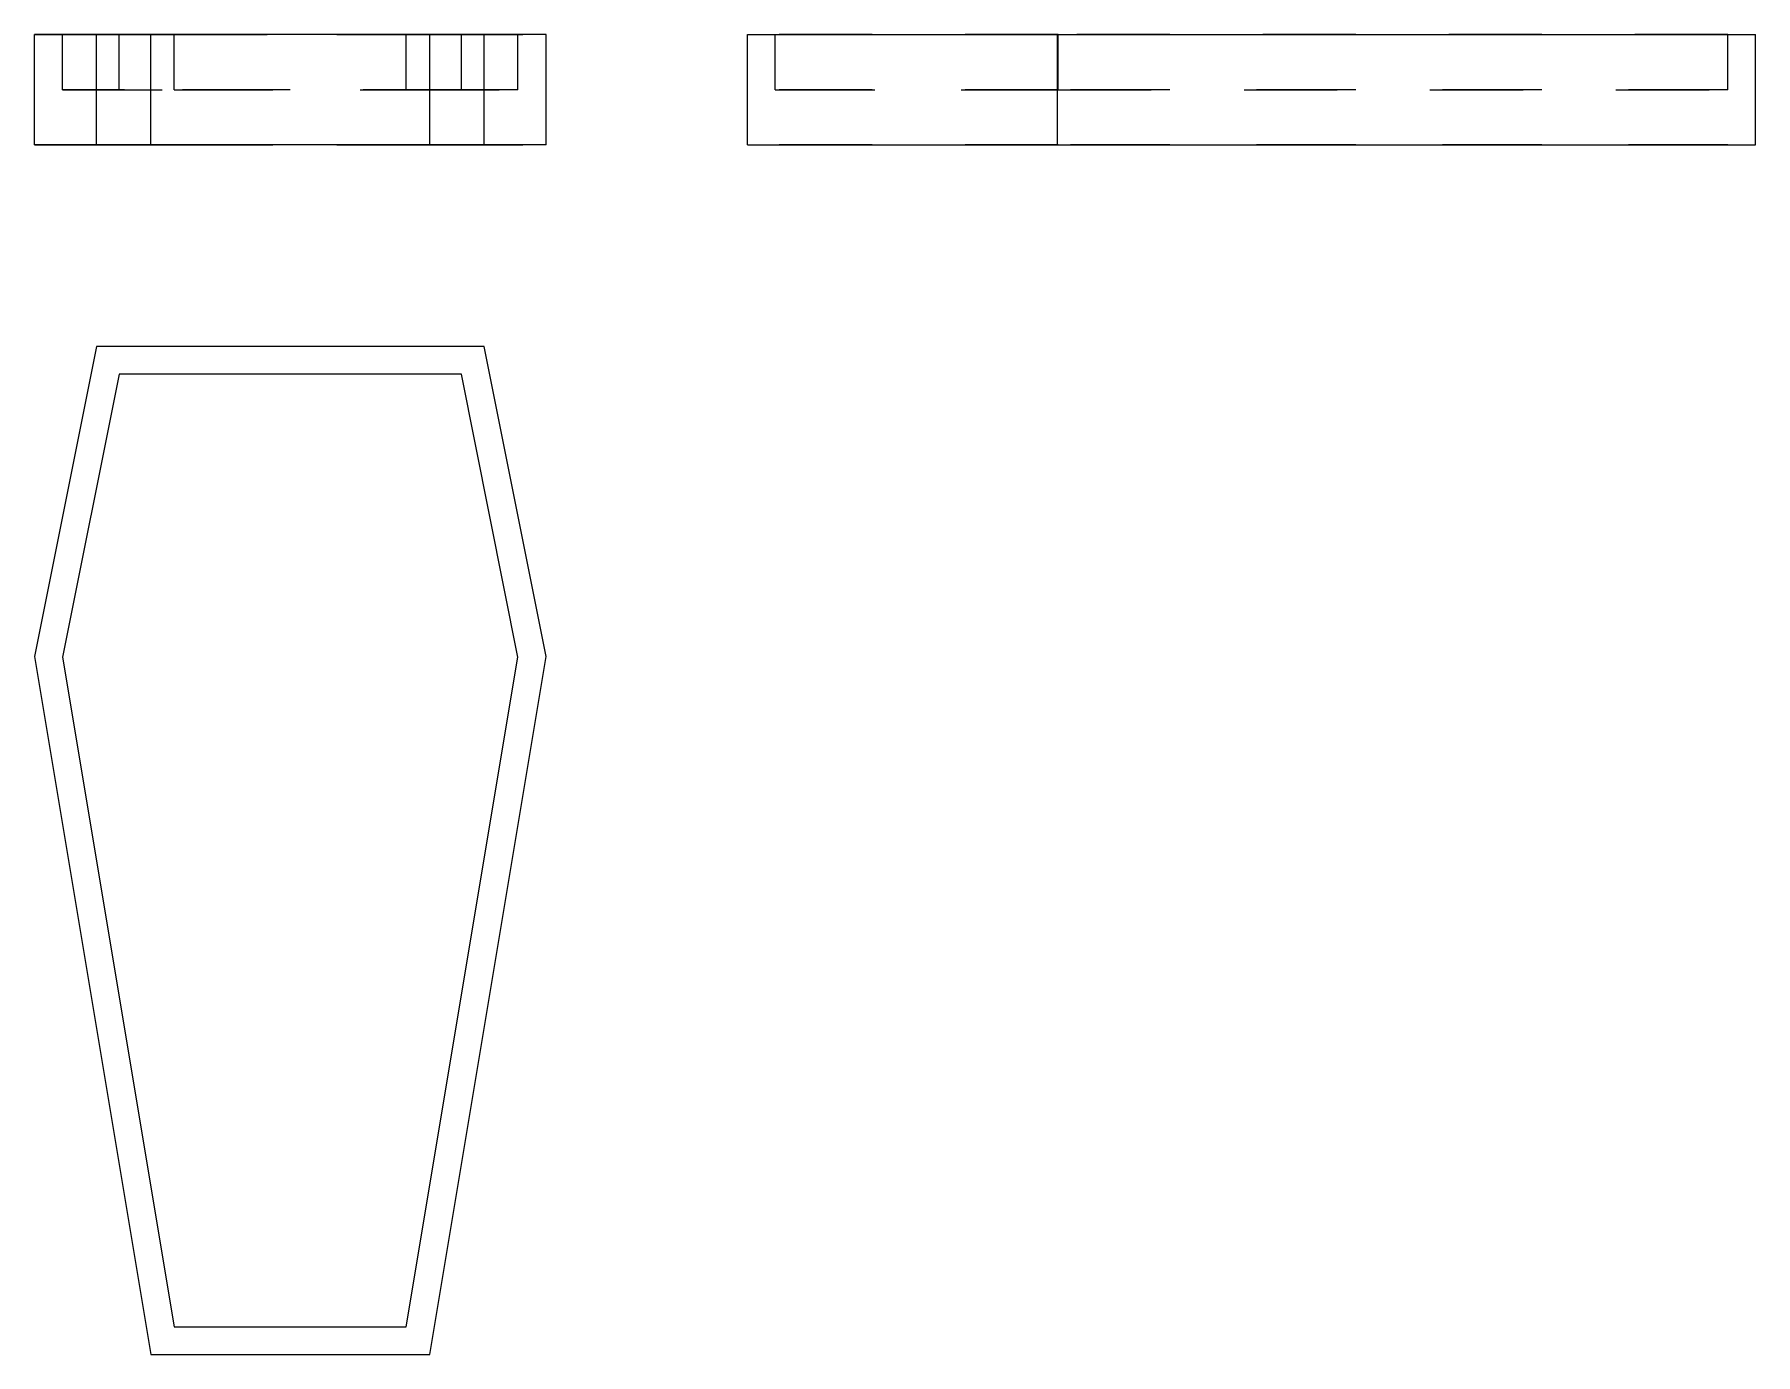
# Model space of a CAD drawing. Extents: x 0 to 1.85, y 0 to 1.42.
import ezdxf

# ---------------------------------------------------------------- set-up
doc = ezdxf.new("R2010")
doc.units = 0
doc.linetypes.add('HIDDEN', pattern=[0.054196, 0.036149, -0.018047])
for name, color, linetype in [('FRONT', 7, 'CONTINUOUS'), ('FRONT_HID', 7, 'HIDDEN'), ('LEFT', 7, 'CONTINUOUS'), ('LEFT_HID', 7, 'HIDDEN'), ('TOP', 7, 'CONTINUOUS')]:
    doc.layers.add(name, color=color, linetype=linetype)

msp = doc.modelspace()

# ---------------------------------------------------------------- linework, layer by layer
at = {"layer": 'FRONT'}
for p, q in [((0, 1.360141), (0, 1.419582)), ((0.066663, 1.419582), (0, 1.419582)), ((0.066663, 1.360141), (0.066663, 1.419582)), ((0.483504, 1.419582), (0.066663, 1.419582)), ((0.550168, 1.419582), (0.483504, 1.419582)), ((0.483504, 1.360141), (0.483504, 1.419582)), ((0.550168, 1.360141), (0.550168, 1.419582)), ((0, 1.300701), (0, 1.360141)), ((0.066663, 1.300701), (0.066663, 1.360141)), ((0.483504, 1.300701), (0.483504, 1.360141)), ((0.550168, 1.300701), (0.550168, 1.360141)), ((0.066663, 1.300701), (0, 1.300701)), ((0.483504, 1.300701), (0.066663, 1.300701)), ((0.550168, 1.300701), (0.483504, 1.300701))]:
    msp.add_line(p, q, dxfattribs=at)
at = {"layer": 'FRONT_HID', "linetype": 'HIDDEN'}
for p, q in [((0, 1.419582), (0.1251, 1.419582)), ((0.030211, 1.419582), (0.150277, 1.419582)), ((0.091028, 1.419582), (0.030211, 1.419582)), ((0.030211, 1.360141), (0.030211, 1.419582)), ((0.45914, 1.419582), (0.091028, 1.419582)), ((0.091028, 1.360141), (0.091028, 1.419582)), ((0.1251, 1.360141), (0.1251, 1.419582)), ((0.1251, 1.419582), (0.425067, 1.419582)), ((0.150277, 1.419582), (0.39989, 1.419582)), ((0.150277, 1.360141), (0.150277, 1.419582)), ((0.39989, 1.419582), (0.519956, 1.419582)), ((0.39989, 1.360141), (0.39989, 1.419582)), ((0.425067, 1.360141), (0.425067, 1.419582)), ((0.425067, 1.419582), (0.550168, 1.419582)), ((0.519956, 1.419582), (0.45914, 1.419582)), ((0.45914, 1.360141), (0.45914, 1.419582)), ((0.519956, 1.360141), (0.519956, 1.419582)), ((0.030211, 1.360141), (0.150277, 1.360141)), ((0.091028, 1.360141), (0.030211, 1.360141)), ((0.037322, 1.360141), (0.156203, 1.360141)), ((0.096763, 1.360141), (0.037322, 1.360141)), ((0.45914, 1.360141), (0.091028, 1.360141)), ((0.275084, 1.360141), (0.096763, 1.360141)), ((0.1251, 1.300701), (0.1251, 1.360141)), ((0.150277, 1.360141), (0.39989, 1.360141)), ((0.156203, 1.360141), (0.393965, 1.360141)), ((0.453405, 1.360141), (0.275084, 1.360141)), ((0.393965, 1.360141), (0.512845, 1.360141)), ((0.39989, 1.360141), (0.519956, 1.360141)), ((0.425067, 1.300701), (0.425067, 1.360141)), ((0.512845, 1.360141), (0.453405, 1.360141)), ((0.519956, 1.360141), (0.45914, 1.360141)), ((0, 1.300701), (0.1251, 1.300701)), ((0.030211, 1.300701), (0.150277, 1.300701)), ((0.091028, 1.300701), (0.030211, 1.300701)), ((0.037322, 1.300701), (0.156203, 1.300701)), ((0.096763, 1.300701), (0.037322, 1.300701)), ((0.45914, 1.300701), (0.091028, 1.300701)), ((0.275084, 1.300701), (0.096763, 1.300701)), ((0.1251, 1.300701), (0.425067, 1.300701)), ((0.150277, 1.300701), (0.39989, 1.300701)), ((0.156203, 1.300701), (0.393965, 1.300701)), ((0.453405, 1.300701), (0.275084, 1.300701)), ((0.393965, 1.300701), (0.512845, 1.300701)), ((0.39989, 1.300701), (0.519956, 1.300701)), ((0.425067, 1.300701), (0.550168, 1.300701)), ((0.512845, 1.300701), (0.453405, 1.300701)), ((0.519956, 1.300701), (0.45914, 1.300701))]:
    msp.add_line(p, q, dxfattribs=at)
at = {"layer": 'LEFT'}
for p, q in [((0.766951, 1.360141), (0.766951, 1.419582)), ((0.766951, 1.419582), (1.100267, 1.419582)), ((1.100267, 1.360141), (1.100267, 1.419582)), ((1.100267, 1.419582), (1.850868, 1.419582)), ((1.850868, 1.360141), (1.850868, 1.419582)), ((0.766951, 1.300701), (0.766951, 1.360141)), ((1.100267, 1.300701), (1.100267, 1.360141)), ((1.850868, 1.300701), (1.850868, 1.360141)), ((0.766951, 1.300701), (1.100267, 1.300701)), ((1.100267, 1.300701), (1.850868, 1.300701))]:
    msp.add_line(p, q, dxfattribs=at)
at = {"layer": 'LEFT_HID', "linetype": 'HIDDEN'}
for p, q in [((1.100754, 1.419582), (0.796671, 1.419582)), ((0.796671, 1.419582), (1.100754, 1.419582)), ((0.796671, 1.360141), (0.796671, 1.419582)), ((0.796671, 1.360141), (0.796671, 1.419582)), ((1.100754, 1.419582), (1.821148, 1.419582)), ((1.821148, 1.419582), (1.100754, 1.419582)), ((1.100754, 1.360141), (1.100754, 1.419582)), ((1.100754, 1.360141), (1.100754, 1.419582)), ((1.821148, 1.360141), (1.821148, 1.419582)), ((1.821148, 1.360141), (1.821148, 1.419582)), ((1.100754, 1.360141), (0.796671, 1.360141)), ((0.796671, 1.360141), (1.100754, 1.360141)), ((1.100868, 1.360141), (0.803667, 1.360141)), ((0.803667, 1.360141), (1.100868, 1.360141)), ((1.100754, 1.360141), (1.821148, 1.360141)), ((1.821148, 1.360141), (1.100754, 1.360141)), ((1.100868, 1.360141), (1.814153, 1.360141)), ((1.814153, 1.360141), (1.100868, 1.360141)), ((1.100754, 1.300701), (0.796671, 1.300701)), ((0.796671, 1.300701), (1.100754, 1.300701)), ((1.100868, 1.300701), (0.803667, 1.300701)), ((0.803667, 1.300701), (1.100868, 1.300701)), ((1.100754, 1.300701), (1.821148, 1.300701)), ((1.821148, 1.300701), (1.100754, 1.300701)), ((1.100868, 1.300701), (1.814153, 1.300701)), ((1.814153, 1.300701), (1.100868, 1.300701))]:
    msp.add_line(p, q, dxfattribs=at)
at = {"layer": 'TOP'}
for p, q in [((0.066663, 1.083917), (0, 0.750602)), ((0.483504, 1.083917), (0.066663, 1.083917)), ((0.550168, 0.750602), (0.483504, 1.083917)), ((0.091028, 1.054197), (0.030211, 0.750115)), ((0.45914, 1.054197), (0.091028, 1.054197)), ((0.519956, 0.750115), (0.45914, 1.054197)), ((0, 0.750602), (0.1251, 0)), ((0.030211, 0.750115), (0.150277, 0.02972)), ((0.39989, 0.02972), (0.519956, 0.750115)), ((0.425067, 0), (0.550168, 0.750602)), ((0.150277, 0.02972), (0.39989, 0.02972)), ((0.1251, 0), (0.425067, 0))]:
    msp.add_line(p, q, dxfattribs=at)

doc.saveas('drawing.dxf')
